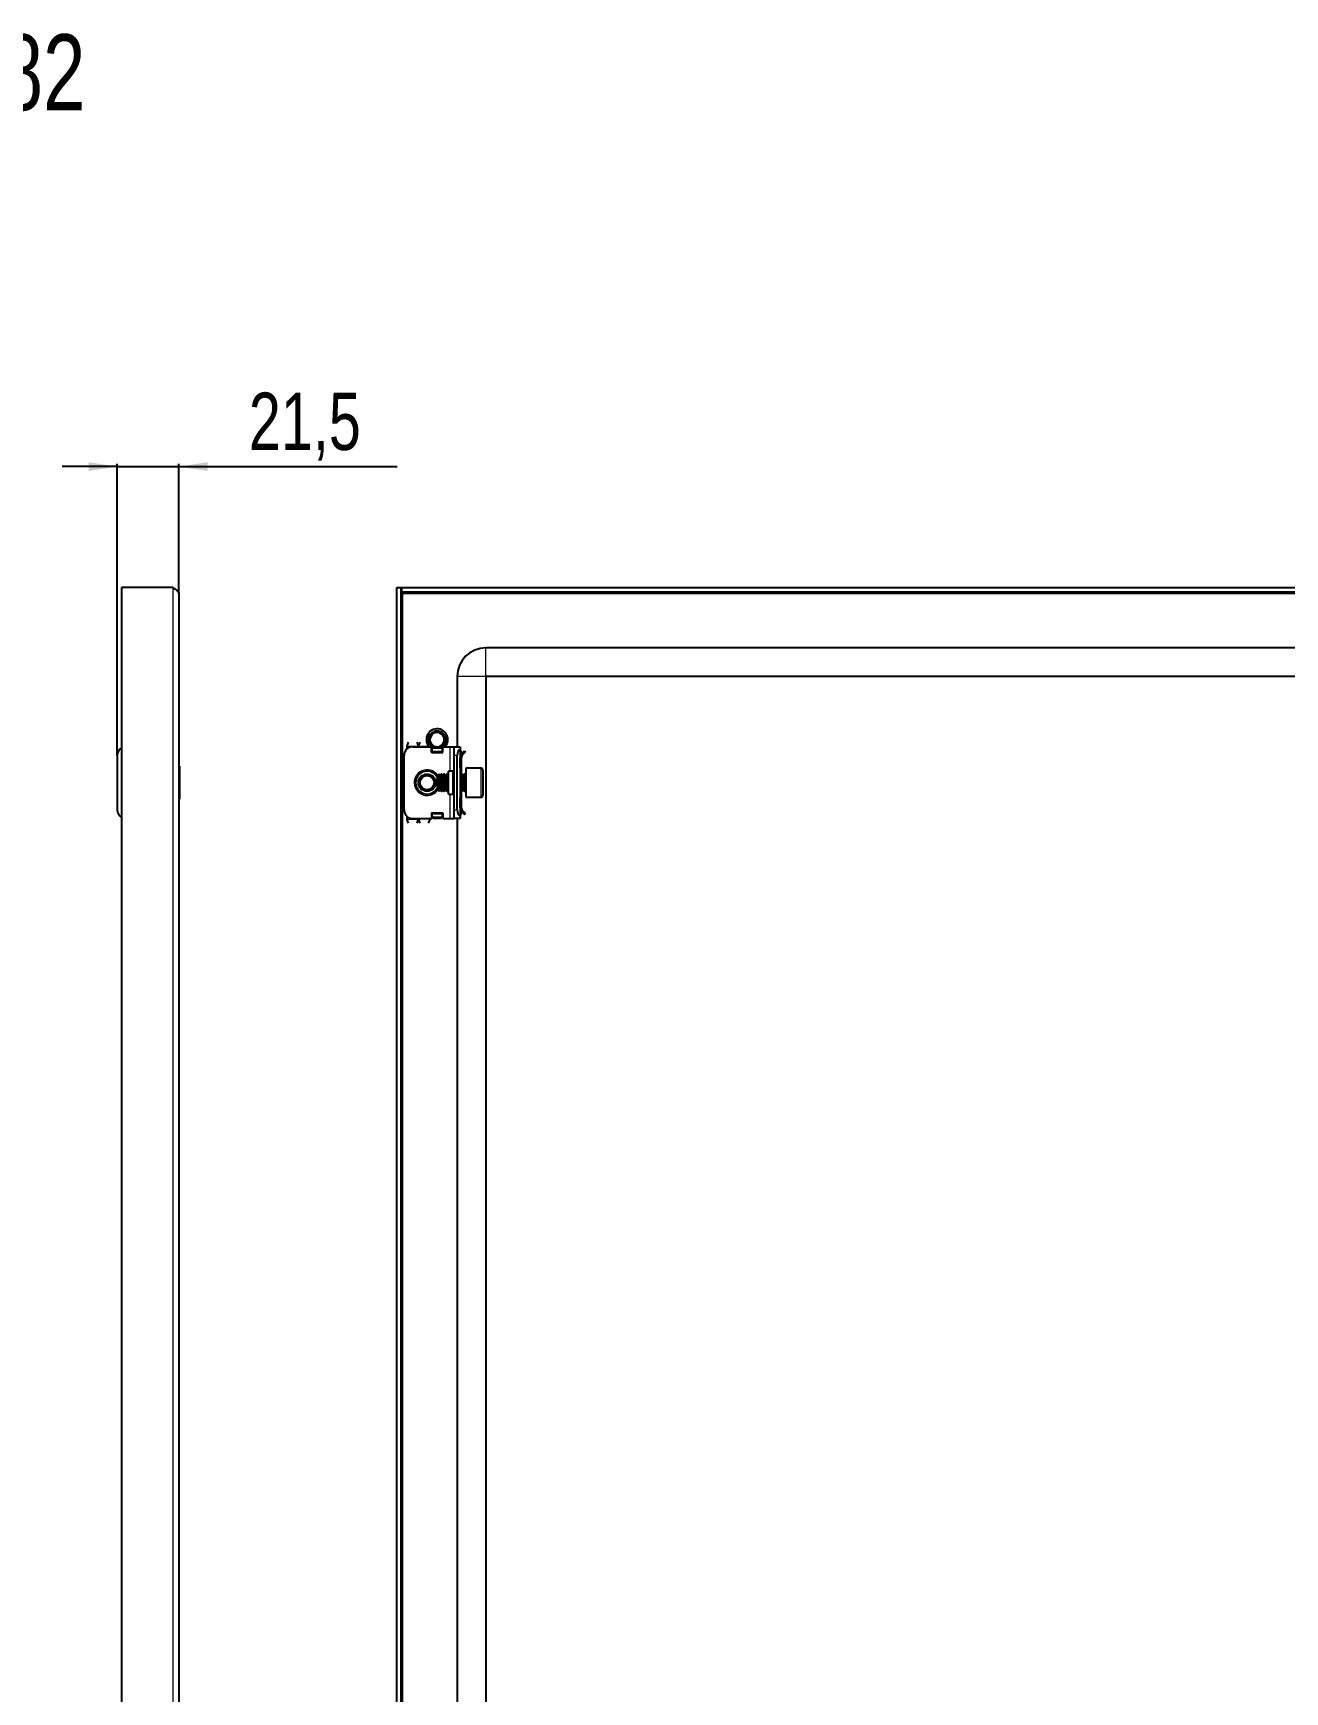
# Model space of a CAD drawing. Header units: millimetres. Extents: x -361 to 1428, y -353 to 966.
# Drawn here: x 555 to 991, y 388 to 966 of the extents above; entities that cross this region are included whole.
import ezdxf

# ---------------------------------------------------------------- set-up
doc = ezdxf.new("R2010")
doc.units = ezdxf.units.MM
doc.layers.add('FORMAT', color=7, linetype='Continuous')
doc.styles.add('SLDTEXTSTYLE0', font='TXT', dxfattribs={"width": 0.75})
doc.dimstyles.new('SLDDIMSTYLE1', dxfattribs={"dimtxt": 20, "dimasz": 10, "dimexe": 0, "dimexo": 0.0625, "dimgap": 5, "dimtad": 2, "dimdec": 1, "dimrnd": 1e-09, "dimzin": 12, "dimdsep": 46, "dimtxsty": 'SLDTEXTSTYLE0', "dimsah": 1, "dimcen": 0.09, "dimadec": 0, "dimazin": 3, "dimtfac": 1, "dimtmove": 0, "dimatfit": 0, "dimfxl": 0, "dimfrac": 2, "dimtolj": 1, "dimtzin": 12, "dimarcsym": 0})

# ---------------------------------------------------------------- blocks, each defined once
blk = doc.blocks.new('_D_4')
at = {"layer": 'FORMAT'}
for p, q in [((584.18, 714.1), (584.18, 815.75)), ((605.68, 770.5), (605.68, 815.75)), ((584.18, 814.75), (564.95, 814.75)), ((584.18, 814.75), (605.68, 814.75)), ((605.68, 814.75), (681.8, 814.75))]:
    blk.add_line(p, q, dxfattribs=at)
for points in [[(584.18, 814.75), (574.18, 816.29), (574.18, 813.21)], [(605.68, 814.75), (615.68, 813.21), (615.68, 816.29)]]:
    blk.add_solid(points, dxfattribs=at)
at = {"layer": 'FORMAT', "insert": (630.08, 840.53), "char_height": 20, "attachment_point": 1, "style": 'SLDTEXTSTYLE0'}
blk.add_mtext('21,5', dxfattribs=at)

msp = doc.modelspace()

# ---------------------------------------------------------------- linework, layer by layer
at = {"color": 7, "linetype": 'Continuous', "lineweight": 25}
for p, q in [((585.68, 772.59), (585.68, -188.41)), ((603.58, 772.59), (585.68, 772.59)), ((605.68, 770.49), (605.68, -186.31)), ((681.72, 772.59), (683.22, 772.59)), ((681.72, -188.41), (681.72, 772.59)), ((683.22, -188.41), (683.22, 772.59)), ((683.42, 771.09), (683.42, 772.59)), ((683.42, 772.59), (1426.02, 772.59)), ((683.42, 771.09), (1426.02, 771.09)), ((1396.72, 751.59), (712.72, 751.59)), ((702.72, 741.59), (702.72, 717.09)), ((712.72, 741.59), (712.72, -157.41)), ((1396.72, 741.59), (712.72, 741.59)), ((685.22, 717.34), (685.22, 716.32)), ((687.22, 717.09), (693.72, 717.09)), ((692.72, 719.68), (692.75, 719.93)), ((692.72, 719.48), (692.74, 719.71)), ((692.72, 719.68), (692.72, 719.63)), ((692.72, 719.48), (692.72, 719.43)), ((692.73, 719.89), (692.73, 719.84)), ((692.73, 719.28), (692.74, 719.23)), ((692.76, 720.09), (692.75, 720.04)), ((692.76, 719.09), (692.77, 719.04)), ((692.8, 720.29), (692.79, 720.24)), ((692.8, 720.29), (692.88, 720.53)), ((692.8, 718.9), (692.81, 718.86)), ((692.85, 720.48), (692.84, 720.43)), ((692.85, 718.72), (692.86, 718.68)), ((692.9, 718.55), (692.91, 718.54)), ((693.51, 721.62), (693.48, 721.59)), ((693.49, 717.57), (693.52, 717.54)), ((693.63, 717.44), (693.66, 717.4)), ((693.72, 715.09), (693.72, 717.09)), ((693.94, 717.17), (693.73, 717.36)), ((693.78, 717.3), (693.81, 717.27)), ((693.94, 717.17), (693.98, 717.14)), ((693.97, 716.71), (694.31, 716.95)), ((694.1, 722.11), (694.06, 722.08)), ((694.1, 722.11), (694.3, 722.22)), ((694.11, 717.05), (694.15, 717.03)), ((694.27, 722.21), (694.23, 722.19)), ((694.27, 722.14), (694.23, 722.19)), ((694.27, 722.21), (694.5, 722.29)), ((694.29, 716.95), (694.33, 716.93)), ((694.45, 722.31), (694.41, 722.29)), ((694.65, 722.39), (694.6, 722.37)), ((694.65, 722.39), (694.87, 722.46)), ((694.84, 722.45), (694.79, 722.44)), ((695.03, 722.51), (694.98, 722.49)), ((695.92, 722.58), (695.17, 722.51)), ((697.26, 717.01), (696.99, 716.89)), ((697.06, 716.99), (697.47, 716.71)), ((697.41, 722.06), (697.37, 722.09)), ((697.58, 721.94), (697.54, 721.97)), ((697.74, 721.81), (697.7, 721.84)), ((697.72, 715.09), (697.72, 717.09)), ((697.72, 717.09), (700.22, 717.09)), ((697.99, 717.62), (697.82, 717.49)), ((697.88, 721.67), (697.85, 721.7)), ((697.88, 721.67), (698, 721.53)), ((697.99, 721.54), (697.98, 721.56)), ((698.01, 720.45), (698.18, 720.04)), ((698.49, 718.47), (698.39, 718.28)), ((698.5, 718.47), (698.4, 718.29)), ((698.55, 718.61), (698.57, 718.65)), ((698.61, 718.79), (698.62, 718.83)), ((698.66, 720.18), (698.65, 720.22)), ((698.71, 719.39), (698.65, 719.08)), ((698.66, 718.98), (698.67, 719.03)), ((698.69, 719.18), (698.7, 719.23)), ((698.71, 719.39), (698.72, 719.44)), ((698.72, 719.59), (698.72, 719.58)), ((700.22, 717.09), (701.72, 717.09)), ((701.72, 717.09), (703.72, 717.09)), ((701.72, 714.09), (701.72, 717.09)), ((703.72, 717.09), (703.72, 716.32)), ((584.18, 714.09), (584.18, 695.09)), ((684.22, 695.09), (684.22, 714.09)), ((693.92, 716.3), (693.72, 716.41)), ((693.72, 715.09), (697.72, 715.09)), ((693.92, 715.09), (693.92, 716.3)), ((694.47, 716.71), (693.97, 716.35)), ((693.97, 716.35), (693.97, 716.71)), ((693.97, 715.44), (693.97, 716.35)), ((693.97, 715.09), (693.97, 715.44)), ((694.47, 716.71), (694.87, 716.71)), ((694.82, 716.72), (694.62, 716.83)), ((694.64, 716.79), (694.69, 716.77)), ((694.82, 716.72), (694.86, 716.71)), ((695, 716.67), (695.04, 716.66)), ((696.17, 716.62), (695.99, 716.6)), ((696.32, 716.65), (696.36, 716.66)), ((696.7, 716.75), (696.51, 716.71)), ((696.56, 716.71), (696.97, 716.71)), ((697.47, 716.35), (696.97, 716.71)), ((697.47, 716.71), (697.47, 716.35)), ((697.72, 716.41), (697.47, 716.27)), ((697.47, 716.35), (697.47, 715.44)), ((697.47, 715.44), (697.47, 715.09)), ((701.72, 695.09), (701.72, 714.09)), ((702.72, 695.09), (702.72, 714.09)), ((703.72, 716.32), (703.72, 692.85)), ((703.72, 716), (703.93, 715.79)), ((704.22, 713.34), (703.72, 713.34)), ((703.72, 709.84), (703.72, 713.34)), ((704.22, 715.09), (704.22, 714.63)), ((704.22, 709.84), (704.22, 713.34)), ((704.3, 714.75), (705.28, 715.73)), ((704.66, 714.4), (704.3, 714.75)), ((704.66, 714.4), (705.63, 715.37)), ((705.28, 715.73), (705.63, 715.37)), ((605.94, 710.37), (605.68, 710.37)), ((605.94, 710.37), (605.94, 709.65)), ((605.94, 709.65), (605.94, 698.8)), ((696.27, 707.59), (695.72, 707.03)), ((695.72, 707.03), (695.72, 703.27)), ((696.33, 707.59), (696.27, 707.59)), ((696.27, 707.59), (696.27, 702.97)), ((696.72, 707.03), (696.33, 707.59)), ((696.33, 707.59), (696.33, 707.11)), ((696.33, 707.11), (696.33, 701.59)), ((697.11, 707.59), (696.72, 707.03)), ((696.72, 707.03), (696.72, 706.65)), ((696.72, 706.65), (696.72, 702.14)), ((697.33, 707.59), (697.11, 707.59)), ((697.11, 707.59), (697.11, 707.11)), ((697.11, 707.11), (697.11, 701.59)), ((697.72, 707.03), (697.33, 707.59)), ((697.33, 707.59), (697.33, 707.11)), ((697.33, 707.11), (697.33, 701.59)), ((698.11, 707.59), (697.72, 707.03)), ((697.72, 707.03), (697.72, 706.65)), ((697.72, 706.65), (697.72, 702.14)), ((698.33, 707.59), (698.11, 707.59)), ((698.11, 707.59), (698.11, 707.11)), ((698.11, 707.11), (698.11, 701.59)), ((698.72, 707.03), (698.33, 707.59)), ((698.33, 707.59), (698.33, 707.11)), ((698.33, 707.11), (698.33, 701.59)), ((699.11, 707.59), (698.72, 707.03)), ((698.72, 707.03), (698.72, 706.65)), ((698.72, 706.65), (698.72, 702.14)), ((699.33, 707.59), (699.11, 707.59)), ((699.11, 707.59), (699.11, 707.11)), ((699.11, 707.11), (699.11, 701.59)), ((699.72, 707.03), (699.33, 707.59)), ((699.33, 707.59), (699.33, 707.11)), ((699.33, 707.11), (699.33, 701.59)), ((701.22, 708.59), (699.72, 708.59)), ((699.72, 700.59), (699.72, 708.59)), ((704.22, 709.84), (703.72, 709.84)), ((704.11, 707.59), (703.72, 707.03)), ((704.33, 707.59), (704.11, 707.59)), ((704.11, 707.59), (704.11, 707.11)), ((704.11, 707.11), (704.11, 701.59)), ((704.22, 707.59), (704.22, 709.84)), ((704.72, 707.03), (704.33, 707.59)), ((704.33, 707.59), (704.33, 707.11)), ((704.33, 707.11), (704.33, 701.59)), ((705.11, 707.59), (704.72, 707.03)), ((704.72, 707.03), (704.72, 706.65)), ((704.72, 706.65), (704.72, 702.14)), ((705.47, 707.59), (705.11, 707.59)), ((705.11, 707.59), (705.11, 707.11)), ((705.11, 707.11), (705.11, 701.59)), ((711.12, 709.59), (705.72, 709.59)), ((705.72, 709.59), (705.72, 701.89)), ((711.72, 708.99), (711.72, 702.22)), ((695.72, 703.27), (695.72, 702.14)), ((695.72, 702.14), (696.27, 701.59)), ((696.27, 702.97), (696.27, 701.59)), ((696.27, 701.59), (696.33, 701.59)), ((696.33, 701.59), (696.72, 702.14)), ((696.72, 702.14), (697.11, 701.59)), ((697.11, 701.59), (697.33, 701.59)), ((697.33, 701.59), (697.72, 702.14)), ((697.72, 702.14), (698.11, 701.59)), ((698.11, 701.59), (698.33, 701.59)), ((698.33, 701.59), (698.72, 702.14)), ((698.72, 702.14), (699.11, 701.59)), ((699.11, 701.59), (699.33, 701.59)), ((699.33, 701.59), (699.72, 702.14)), ((699.72, 700.59), (701.22, 700.59)), ((703.72, 702.14), (704.11, 701.59)), ((704.11, 701.59), (704.33, 701.59)), ((704.22, 699.34), (704.22, 701.59)), ((704.33, 701.59), (704.72, 702.14)), ((704.72, 702.14), (705.11, 701.59)), ((705.11, 701.59), (705.47, 701.59)), ((705.72, 701.89), (705.72, 699.59)), ((705.72, 699.59), (711.12, 699.59)), ((711.72, 702.22), (711.72, 700.19)), ((605.68, 698.8), (605.94, 698.8)), ((693.72, 694.09), (693.72, 692.09)), ((693.72, 694.09), (697.72, 694.09)), ((693.92, 692.2), (693.92, 694.09)), ((693.97, 693.73), (693.97, 694.09)), ((697.47, 694.09), (697.47, 693.73)), ((697.72, 694.09), (697.72, 692.09)), ((701.72, 692.09), (701.72, 695.09)), ((703.72, 695.84), (703.72, 699.34)), ((703.72, 699.34), (704.22, 699.34)), ((704.22, 695.84), (703.72, 695.84)), ((704.22, 695.84), (704.22, 699.34)), ((704.22, 694.09), (704.22, 694.48)), ((704.66, 694.78), (704.3, 694.42)), ((704.3, 694.42), (705.28, 693.45)), ((704.66, 694.78), (705.63, 693.8)), ((705.28, 693.45), (705.63, 693.8)), ((685.22, 692.85), (685.22, 691.84)), ((687.22, 692.09), (693.72, 692.09)), ((693.22, 692.09), (693.22, 691.84)), ((693.72, 692.2), (693.92, 692.2)), ((693.97, 692.82), (693.97, 693.73)), ((693.97, 692.47), (693.97, 692.82)), ((693.97, 692.82), (694.47, 692.47)), ((694.47, 692.11), (693.97, 692.47)), ((694.47, 692.47), (694.47, 692.11)), ((696.97, 692.47), (694.47, 692.47)), ((696.97, 692.11), (694.47, 692.11)), ((696.97, 692.47), (697.47, 692.82)), ((696.97, 692.11), (696.97, 692.47)), ((697.47, 692.47), (696.97, 692.11)), ((697.47, 693.73), (697.47, 692.82)), ((697.47, 692.82), (697.47, 692.47)), ((697.72, 692.09), (700.22, 692.09)), ((700.22, 692.09), (701.72, 692.09)), ((703.72, 692.09), (701.72, 692.09)), ((702.72, 692.09), (702.72, -107.91)), ((703.93, 693.38), (703.72, 693.17)), ((703.72, 692.85), (703.72, 692.09))]:
    msp.add_line(p, q, dxfattribs=at)
at = {"color": 8, "linetype": 'Continuous', "lineweight": 18}
for p, q in [((603.58, 772.59), (603.58, -188.41)), ((683.82, -186.31), (683.82, 770.49)), ((683.82, 770.49), (1425.62, 770.49)), ((712.72, 741.59), (712.72, 751.59)), ((712.72, 741.59), (702.72, 741.59)), ((685.22, 717.34), (689.22, 717.34)), ((689.22, 717.34), (692.72, 717.34)), ((700.22, 708.59), (700.22, 717.09)), ((697.47, 715.44), (693.97, 715.44)), ((702.72, 714.09), (701.72, 714.09)), ((703.72, 715.59), (703.93, 715.79)), ((703.72, 715.09), (704.22, 715.09)), ((701.22, 700.59), (701.22, 708.59)), ((705.47, 701.59), (705.47, 707.59)), ((711.12, 701.89), (711.12, 709.59)), ((700.22, 692.09), (700.22, 700.59)), ((711.12, 699.59), (711.12, 701.89)), ((701.72, 695.09), (702.72, 695.09)), ((703.72, 694.09), (704.22, 694.09)), ((685.22, 691.84), (689.22, 691.84)), ((693.22, 691.84), (689.22, 691.84)), ((693.97, 693.73), (697.47, 693.73)), ((703.72, 693.59), (703.93, 693.38))]:
    msp.add_line(p, q, dxfattribs=at)
at = {"color": 7, "linetype": 'Continuous', "lineweight": 25}
for radius in [3, 2.76, 2.45]:
    msp.add_circle((692.22, 704.59), radius, dxfattribs=at)
for centre, radius, start, end in [((712.72, 741.59), 10, 90, 180), ((695.72, 719.59), 3.75, 0, 221.81031), ((687.22, 714.09), 3, 90, 180), ((695.72, 719.59), 2.5, 168.59442, 228.59442), ((695.72, 719.59), 2.5, 108.59442, 168.59442), ((695.72, 719.59), 2.5, 228.59442, 288.59442), ((695.72, 719.59), 2.5, 75.88813, 108.59442), ((695.72, 719.59), 3, 59.92857, 86.21929), ((695.72, 719.59), 2.5, 288.59442, 348.59442), ((695.72, 719.59), 3, 360, 40.74374), ((695.72, 719.59), 2.5, 348.59442, 10.51652), ((695.72, 719.59), 3.75, 318.18969, 0), ((587.18, 714.09), 3, 120, 180), ((705.72, 714.09), 3, 131.81031, 180), ((703.22, 715.09), 1, 0, 45), ((692.22, 704.59), 4, 90, 331.04498), ((692.22, 704.59), 4, 28.95502, 90), ((701.22, 709.09), 0.5, 270, 0), ((705.47, 707.84), 0.25, 270, 0), ((711.12, 708.99), 0.6, 0, 90), ((701.22, 700.09), 0.5, 0, 90), ((705.47, 701.34), 0.25, 0, 90), ((711.12, 700.19), 0.6, 270, 0), ((587.18, 695.09), 3, 180, 240), ((687.22, 695.09), 3, 180, 270), ((705.72, 695.09), 3, 180, 228.18969), ((703.22, 694.09), 1, 315, 0)]:
    msp.add_arc(centre, radius, start, end, dxfattribs=at)
at = {"color": 8, "linetype": 'Continuous', "lineweight": 18}
for start, end in [(35.46217, 270), (270, 324.53783)]:
    msp.add_arc((692.22, 704.59), 4.5, start, end, dxfattribs=at)
at = {"color": 7, "linetype": 'Continuous', "lineweight": 25}
for points, knots in [([(603.58, 772.59), (603.86, 772.41), (604.42, 772.05), (605.12, 771.52), (605.59, 770.99), (605.65, 770.65), (605.68, 770.49)], [0, 0, 0, 0, 0.254757, 0.509649, 0.764542, 1, 1, 1, 1]), ([(683.42, 771.48), (683.41, 771.51), (683.27, 771.88), (683.24, 772.25), (683.22, 772.59)], [0, 0, 0, 0, 0.09093, 1, 1, 1, 1]), ([(683.82, 770.49), (683.73, 770.67), (683.64, 770.87), (683.57, 771.07), (683.56, 771.09)], [0, 0, 0, 0, 0.908361, 1, 1, 1, 1]), ([(685.22, 717.34), (685.31, 717.58), (685.51, 718.07), (685.7, 718.46), (685.79, 718.66)], [0, 0, 0, 0, 0.502065, 1, 1, 1, 1]), ([(688.65, 718.65), (688.73, 718.49), (688.9, 718.14), (689.09, 717.66), (689.2, 717.38), (689.22, 717.34)], [0, 0, 0, 0, 0.4154826, 0.9171518, 1, 1, 1, 1]), ([(689.22, 717.34), (689.31, 717.58), (689.51, 718.07), (689.7, 718.46), (689.79, 718.66)], [0, 0, 0, 0, 0.502065, 1, 1, 1, 1]), ([(692.72, 719.68), (692.75, 719.7), (692.81, 719.73), (692.91, 719.75), (693, 719.76), (693.05, 719.75), (693.07, 719.74)], [0, 0, 0, 0, 0.293779, 0.558982, 0.818494, 1, 1, 1, 1]), ([(692.94, 719.65), (692.93, 719.66), (692.88, 719.66), (692.8, 719.66), (692.75, 719.64), (692.72, 719.63)], [0, 0, 0, 0, 0.236131, 0.613435, 1, 1, 1, 1]), ([(693.49, 717.57), (693.37, 717.73), (693.09, 718.08), (692.8, 718.74), (692.75, 719.24), (692.72, 719.5)], [0, 0, 0, 0, 0.274163, 0.639603, 1, 1, 1, 1]), ([(692.73, 719.89), (692.77, 719.9), (692.83, 719.92), (692.93, 719.94), (693.02, 719.93), (693.1, 719.91), (693.16, 719.89), (693.18, 719.87), (693.18, 719.87)], [0, 0, 0, 0, 0.227908, 0.430276, 0.627707, 0.816134, 0.99284, 1, 1, 1, 1]), ([(693.11, 719.79), (693.11, 719.79), (693.07, 719.81), (693, 719.84), (692.91, 719.85), (692.82, 719.85), (692.76, 719.84), (692.73, 719.84)], [0, 0, 0, 0, 0.050156, 0.304513, 0.55888, 0.776903, 1, 1, 1, 1]), ([(692.83, 718.84), (692.81, 718.88), (692.75, 719.03), (692.74, 719.2), (692.73, 719.31)], [0, 0, 0, 0, 0.28291, 1, 1, 1, 1]), ([(693.2, 719.9), (693.17, 719.92), (693.12, 719.96), (693.03, 720.01), (692.94, 720.04), (692.84, 720.05), (692.78, 720.05), (692.75, 720.04)], [0, 0, 0, 0, 0.19243, 0.403622, 0.614801, 0.805152, 1, 1, 1, 1]), ([(692.76, 720.09), (692.8, 720.1), (692.86, 720.12), (692.96, 720.12), (693.05, 720.1), (693.12, 720.07), (693.19, 720.03), (693.22, 720), (693.24, 719.99)], [0, 0, 0, 0, 0.205811, 0.38496, 0.558827, 0.724121, 0.878934, 1, 1, 1, 1]), ([(693.22, 720.04), (693.2, 720.06), (693.16, 720.11), (693.08, 720.16), (692.99, 720.21), (692.89, 720.24), (692.83, 720.24), (692.79, 720.24)], [0, 0, 0, 0, 0.183111, 0.381533, 0.579913, 0.787111, 1, 1, 1, 1]), ([(692.8, 720.29), (692.84, 720.29), (692.9, 720.3), (693, 720.29), (693.08, 720.26), (693.15, 720.22), (693.21, 720.17), (693.24, 720.13), (693.25, 720.11)], [0, 0, 0, 0, 0.207037, 0.38272, 0.55212, 0.712365, 0.86221, 1, 1, 1, 1]), ([(693.26, 720.12), (693.25, 720.14), (693.23, 720.19), (693.17, 720.26), (693.1, 720.32), (693.02, 720.38), (692.93, 720.42), (692.87, 720.43), (692.84, 720.43)], [0, 0, 0, 0, 0.112687, 0.266978, 0.464332, 0.661607, 0.829157, 1, 1, 1, 1]), ([(693.03, 718.29), (693.01, 718.32), (692.92, 718.45), (692.87, 718.62), (692.84, 718.75)], [0, 0, 0, 0, 0.192577, 1, 1, 1, 1]), ([(692.85, 720.48), (693, 720.82), (693.27, 721.48), (693.84, 721.91), (694.12, 722.12)], [0, 0, 0, 0, 0.513722, 1, 1, 1, 1]), ([(692.85, 720.48), (692.88, 720.48), (692.94, 720.47), (693.03, 720.45), (693.1, 720.41), (693.16, 720.37), (693.22, 720.31), (693.25, 720.25), (693.27, 720.21), (693.27, 720.19)], [0, 0, 0, 0, 0.164802, 0.328662, 0.485343, 0.633184, 0.771489, 0.900657, 1, 1, 1, 1]), ([(693.27, 720.08), (693.26, 720.05), (693.24, 719.97), (693.19, 719.87), (693.12, 719.79), (693.05, 719.72), (692.98, 719.67), (692.93, 719.64), (692.89, 719.63), (692.88, 719.62)], [0, 0, 0, 0, 0.125166, 0.336769, 0.488675, 0.640371, 0.791962, 0.943503, 1, 1, 1, 1]), ([(692.88, 719.62), (692.89, 719.55), (692.9, 719.16), (693.08, 718.49), (693.45, 718.01), (693.62, 717.79)], [0, 0, 0, 0, 0.108003, 0.585763, 1, 1, 1, 1]), ([(694.26, 722.14), (694.18, 722.09), (693.83, 721.86), (693.34, 721.35), (693.12, 720.8), (693.02, 720.55)], [0, 0, 0, 0, 0.128781, 0.613629, 1, 1, 1, 1]), ([(693.02, 720.55), (693.02, 720.55), (693.05, 720.54), (693.1, 720.52), (693.17, 720.47), (693.21, 720.41), (693.25, 720.34), (693.28, 720.24), (693.28, 720.14), (693.27, 720.09), (693.27, 720.08)], [0, 0, 0, 0, 0.022761, 0.192243, 0.346896, 0.477535, 0.588677, 0.783334, 0.968624, 1, 1, 1, 1]), ([(693.29, 720.15), (693.28, 720.18), (693.27, 720.25), (693.23, 720.33), (693.18, 720.41), (693.12, 720.47), (693.07, 720.52), (693.03, 720.55), (693.02, 720.55)], [0, 0, 0, 0, 0.182737, 0.363423, 0.543947, 0.724373, 0.904747, 1, 1, 1, 1]), ([(693.41, 717.7), (693.37, 717.74), (693.23, 717.88), (693.14, 718.05), (693.07, 718.17)], [0, 0, 0, 0, 0.288707, 1, 1, 1, 1]), ([(693.49, 717.57), (693.51, 717.6), (693.54, 717.65), (693.61, 717.71), (693.68, 717.75), (693.75, 717.78), (693.82, 717.79), (693.89, 717.8), (693.92, 717.79), (693.94, 717.78)], [0, 0, 0, 0, 0.169226, 0.337427, 0.497935, 0.649179, 0.790582, 0.922688, 1, 1, 1, 1]), ([(693.98, 717.74), (693.98, 717.74), (693.91, 717.75), (693.81, 717.73), (693.7, 717.68), (693.61, 717.63), (693.55, 717.57), (693.52, 717.54)], [0, 0, 0, 0, 0.046579, 0.362688, 0.551736, 0.740753, 1, 1, 1, 1]), ([(693.62, 717.79), (693.62, 717.79), (693.65, 717.81), (693.7, 717.82), (693.79, 717.83), (693.89, 717.82), (694, 717.77), (694.05, 717.73), (694.07, 717.71)], [0, 0, 0, 0, 0.0458661, 0.2307436, 0.3874614, 0.6582461, 0.861978, 1, 1, 1, 1]), ([(693.98, 717.77), (693.95, 717.79), (693.89, 717.81), (693.8, 717.81), (693.7, 717.81), (693.65, 717.8), (693.62, 717.79)], [0, 0, 0, 0, 0.251795, 0.502165, 0.752314, 1, 1, 1, 1]), ([(693.63, 717.44), (693.64, 717.47), (693.67, 717.53), (693.73, 717.6), (693.79, 717.66), (693.87, 717.69), (693.93, 717.72), (693.98, 717.72), (694, 717.72)], [0, 0, 0, 0, 0.211659, 0.390361, 0.562352, 0.724819, 0.876696, 1, 1, 1, 1]), ([(694.08, 717.67), (694.04, 717.66), (693.98, 717.65), (693.88, 717.61), (693.8, 717.56), (693.72, 717.49), (693.68, 717.43), (693.66, 717.4)], [0, 0, 0, 0, 0.190996, 0.383798, 0.576553, 0.78528, 1, 1, 1, 1]), ([(693.78, 717.3), (693.79, 717.33), (693.81, 717.4), (693.86, 717.48), (693.91, 717.55), (693.98, 717.6), (694.04, 717.63), (694.07, 717.64), (694.09, 717.64)], [0, 0, 0, 0, 0.219212, 0.409339, 0.593597, 0.768568, 0.932394, 1, 1, 1, 1]), ([(694.18, 717.58), (694.17, 717.58), (694.14, 717.57), (694.08, 717.54), (693.99, 717.49), (693.92, 717.42), (693.86, 717.35), (693.83, 717.3), (693.81, 717.27)], [0, 0, 0, 0, 0.002693, 0.20821, 0.413641, 0.619057, 0.807274, 1, 1, 1, 1]), ([(693.94, 717.17), (693.94, 717.21), (693.96, 717.27), (694, 717.36), (694.05, 717.44), (694.11, 717.5), (694.16, 717.54), (694.19, 717.55), (694.19, 717.55)], [0, 0, 0, 0, 0.222831, 0.420099, 0.612409, 0.79585, 0.967895, 1, 1, 1, 1]), ([(694.24, 717.45), (694.22, 717.45), (694.18, 717.43), (694.12, 717.38), (694.06, 717.3), (694.01, 717.23), (693.99, 717.17), (693.98, 717.14)], [0, 0, 0, 0, 0.0849649, 0.3293377, 0.5737157, 0.7844106, 1, 1, 1, 1]), ([(694.07, 717.71), (694.07, 717.7), (694.11, 717.67), (694.16, 717.61), (694.21, 717.52), (694.24, 717.44), (694.27, 717.35), (694.27, 717.29), (694.27, 717.27)], [0, 0, 0, 0, 0.066273, 0.267344, 0.423096, 0.618734, 0.814089, 1, 1, 1, 1]), ([(694.11, 717.05), (694.11, 717.09), (694.12, 717.16), (694.15, 717.25), (694.19, 717.34), (694.23, 717.39), (694.25, 717.4), (694.25, 717.4)], [0, 0, 0, 0, 0.275174, 0.522846, 0.765225, 0.99702, 1, 1, 1, 1]), ([(694.27, 717.27), (694.25, 717.24), (694.21, 717.2), (694.17, 717.11), (694.16, 717.06), (694.15, 717.03)], [0, 0, 0, 0, 0.351509, 0.671861, 1, 1, 1, 1]), ([(694.92, 721.96), (694.91, 721.95), (694.86, 721.94), (694.78, 721.93), (694.69, 721.93), (694.6, 721.94), (694.51, 721.96), (694.43, 722), (694.35, 722.05), (694.29, 722.09), (694.27, 722.13), (694.26, 722.14)], [0, 0, 0, 0, 0.04296, 0.1733, 0.274263, 0.401081, 0.527716, 0.654259, 0.780759, 0.936852, 1, 1, 1, 1]), ([(694.27, 722.21), (694.3, 722.19), (694.36, 722.16), (694.43, 722.08), (694.47, 722.02), (694.49, 721.98), (694.49, 721.97)], [0, 0, 0, 0, 0.319514, 0.608493, 0.891527, 1, 1, 1, 1]), ([(694.27, 717.27), (694.33, 717.23), (694.66, 717.06), (695.33, 716.87), (695.95, 716.91), (696.25, 716.98), (696.25, 716.98)], [0, 0, 0, 0, 0.102158, 0.551599, 0.99962, 1, 1, 1, 1]), ([(694.35, 717.24), (694.35, 717.24), (694.35, 717.2), (694.34, 717.14), (694.32, 717.05), (694.29, 716.99), (694.27, 716.96)], [0, 0, 0, 0, 0.0582551, 0.3055086, 0.6471604, 1, 1, 1, 1]), ([(696.32, 716.65), (696.29, 716.64), (695.97, 716.58), (695.33, 716.57), (694.67, 716.75), (694.33, 716.93), (694.27, 716.96)], [0, 0, 0, 0, 0.044285, 0.46488, 0.894202, 1, 1, 1, 1]), ([(694.29, 716.95), (694.29, 716.99), (694.29, 717.06), (694.31, 717.15), (694.33, 717.2), (694.35, 717.23)], [0, 0, 0, 0, 0.371432, 0.710618, 1, 1, 1, 1]), ([(694.56, 721.95), (694.56, 721.95), (694.56, 721.98), (694.55, 722.05), (694.52, 722.14), (694.47, 722.22), (694.43, 722.26), (694.41, 722.29)], [0, 0, 0, 0, 0.00279, 0.269575, 0.536371, 0.765499, 1, 1, 1, 1]), ([(694.45, 722.31), (694.48, 722.28), (694.54, 722.24), (694.6, 722.17), (694.64, 722.09), (694.67, 722.01), (694.67, 721.95), (694.67, 721.93)], [0, 0, 0, 0, 0.234253, 0.442787, 0.646465, 0.841043, 1, 1, 1, 1]), ([(694.71, 721.93), (694.71, 721.96), (694.72, 722.02), (694.71, 722.12), (694.69, 722.21), (694.65, 722.3), (694.62, 722.35), (694.6, 722.37)], [0, 0, 0, 0, 0.181695, 0.396783, 0.61186, 0.803681, 1, 1, 1, 1]), ([(694.65, 722.39), (694.67, 722.36), (694.72, 722.32), (694.77, 722.23), (694.8, 722.15), (694.82, 722.07), (694.82, 721.99), (694.81, 721.95), (694.81, 721.93)], [0, 0, 0, 0, 0.208724, 0.39105, 0.568219, 0.73683, 0.894853, 1, 1, 1, 1]), ([(694.83, 721.94), (694.83, 721.94), (694.85, 721.98), (694.86, 722.06), (694.87, 722.16), (694.86, 722.26), (694.84, 722.35), (694.81, 722.41), (694.79, 722.44)], [0, 0, 0, 0, 0.043388, 0.23288, 0.422274, 0.611632, 0.803279, 1, 1, 1, 1]), ([(694.84, 722.45), (694.86, 722.43), (694.9, 722.37), (694.94, 722.29), (694.96, 722.2), (694.96, 722.12), (694.95, 722.04), (694.93, 721.99), (694.92, 721.96), (694.91, 721.96)], [0, 0, 0, 0, 0.1984834, 0.3677124, 0.531083, 0.6857782, 0.8305034, 0.9651518, 1, 1, 1, 1]), ([(695.17, 722.51), (695.18, 722.49), (695.2, 722.45), (695.22, 722.37), (695.22, 722.29), (695.2, 722.21), (695.16, 722.13), (695.1, 722.05), (695.01, 721.99), (694.95, 721.97), (694.92, 721.96)], [0, 0, 0, 0, 0.098631, 0.238541, 0.378532, 0.49895, 0.601027, 0.777401, 0.9101, 1, 1, 1, 1]), ([(694.94, 721.97), (694.95, 722), (694.98, 722.05), (695.01, 722.13), (695.03, 722.23), (695.03, 722.36), (695, 722.44), (694.98, 722.49)], [0, 0, 0, 0, 0.13286, 0.29106, 0.491007, 0.69089, 1, 1, 1, 1]), ([(695.03, 722.51), (695.04, 722.48), (695.07, 722.43), (695.1, 722.34), (695.1, 722.26), (695.1, 722.18), (695.07, 722.09), (695.03, 722.03), (695, 721.99)], [0, 0, 0, 0, 0.16279, 0.324686, 0.479688, 0.626058, 0.76302, 1, 1, 1, 1]), ([(695.02, 722), (695.03, 722.01), (695.06, 722.04), (695.09, 722.09), (695.13, 722.17), (695.17, 722.26), (695.18, 722.36), (695.18, 722.44), (695.17, 722.49), (695.17, 722.51)], [0, 0, 0, 0, 0.036757, 0.196192, 0.355485, 0.51469, 0.719746, 0.882005, 1, 1, 1, 1]), ([(696.25, 716.98), (696.26, 717), (696.28, 717.05), (696.34, 717.12), (696.43, 717.18), (696.49, 717.21), (696.52, 717.22)], [0, 0, 0, 0, 0.153621, 0.528305, 0.811762, 1, 1, 1, 1]), ([(696.39, 717.15), (696.37, 717.13), (696.32, 717.09), (696.28, 717.03), (696.26, 716.99), (696.25, 716.98)], [0, 0, 0, 0, 0.41332, 0.833507, 1, 1, 1, 1]), ([(696.32, 716.65), (696.31, 716.67), (696.28, 716.73), (696.27, 716.81), (696.26, 716.89), (696.28, 716.97), (696.31, 717.06), (696.36, 717.12), (696.39, 717.15)], [0, 0, 0, 0, 0.1625787, 0.3241601, 0.4782157, 0.6233718, 0.7592045, 1, 1, 1, 1]), ([(696.33, 722.01), (696.61, 721.96), (696.91, 721.9), (697.18, 721.78), (697.18, 721.77)], [0, 0, 0, 0, 0.965671, 1, 1, 1, 1]), ([(696.33, 722.01), (696.42, 721.97), (696.56, 721.92), (696.69, 721.84), (696.73, 721.82)], [0, 0, 0, 0, 0.681733, 1, 1, 1, 1]), ([(696.43, 717.15), (696.43, 717.15), (696.39, 717.1), (696.36, 717.02), (696.34, 716.91), (696.33, 716.82), (696.34, 716.73), (696.35, 716.68), (696.36, 716.66)], [0, 0, 0, 0, 0.001313, 0.309582, 0.493731, 0.677835, 0.837663, 1, 1, 1, 1]), ([(696.5, 716.69), (696.48, 716.72), (696.45, 716.78), (696.42, 716.86), (696.4, 716.95), (696.41, 717.03), (696.43, 717.1), (696.45, 717.16), (696.47, 717.19), (696.48, 717.2)], [0, 0, 0, 0, 0.195461, 0.359649, 0.517607, 0.666788, 0.806268, 0.936243, 1, 1, 1, 1]), ([(696.54, 717.2), (696.53, 717.18), (696.51, 717.12), (696.49, 717.04), (696.49, 716.95), (696.5, 716.83), (696.53, 716.76), (696.55, 716.7)], [0, 0, 0, 0, 0.1470651, 0.3212312, 0.4953456, 0.6694433, 1, 1, 1, 1]), ([(696.52, 717.22), (696.53, 717.22), (696.58, 717.24), (696.66, 717.25), (696.75, 717.25), (696.82, 717.24), (696.87, 717.23), (696.88, 717.22)], [0, 0, 0, 0, 0.0990109, 0.3882762, 0.6130099, 0.8953836, 1, 1, 1, 1]), ([(696.7, 716.75), (696.67, 716.78), (696.63, 716.83), (696.58, 716.91), (696.56, 716.99), (696.55, 717.08), (696.55, 717.15), (696.56, 717.19), (696.57, 717.21)], [0, 0, 0, 0, 0.213002, 0.396975, 0.575181, 0.744364, 0.902779, 1, 1, 1, 1]), ([(696.67, 717.25), (696.67, 717.24), (696.65, 717.21), (696.64, 717.13), (696.64, 717.03), (696.66, 716.94), (696.69, 716.85), (696.73, 716.79), (696.74, 716.77)], [0, 0, 0, 0, 0.019058, 0.219488, 0.419831, 0.620151, 0.807785, 1, 1, 1, 1]), ([(696.89, 716.82), (696.86, 716.85), (696.81, 716.89), (696.75, 716.97), (696.71, 717.05), (696.69, 717.14), (696.69, 717.2), (696.69, 717.24), (696.7, 717.25)], [0, 0, 0, 0, 0.218347, 0.41099, 0.598711, 0.777744, 0.945667, 1, 1, 1, 1]), ([(696.73, 721.82), (696.8, 721.78), (697.12, 721.63), (697.63, 721.21), (697.88, 720.71), (698.01, 720.45)], [0, 0, 0, 0, 0.130652, 0.560007, 1, 1, 1, 1]), ([(696.8, 717.24), (696.8, 717.22), (696.79, 717.17), (696.81, 717.09), (696.84, 716.99), (696.88, 716.91), (696.92, 716.87), (696.93, 716.84)], [0, 0, 0, 0, 0.114393, 0.350182, 0.585971, 0.790611, 1, 1, 1, 1]), ([(697.08, 716.91), (697.05, 716.93), (696.99, 716.97), (696.92, 717.05), (696.88, 717.12), (696.85, 717.19), (696.85, 717.22), (696.84, 717.23)], [0, 0, 0, 0, 0.2607623, 0.4948046, 0.7237939, 0.9427899, 1, 1, 1, 1]), ([(696.88, 717.22), (696.94, 717.26), (697.26, 717.45), (697.76, 717.91), (698.07, 718.5), (698.15, 718.84), (698.17, 718.9)], [0, 0, 0, 0, 0.104785, 0.513079, 0.918136, 1, 1, 1, 1]), ([(696.9, 717.27), (696.91, 717.27), (696.95, 717.26), (697.02, 717.23), (697.09, 717.18), (697.18, 717.11), (697.22, 717.04), (697.24, 717)], [0, 0, 0, 0, 0.084477, 0.253367, 0.470159, 0.686909, 1, 1, 1, 1]), ([(696.96, 717.21), (696.97, 717.2), (696.98, 717.15), (697.01, 717.07), (697.06, 717), (697.1, 716.95), (697.12, 716.93)], [0, 0, 0, 0, 0.154183, 0.462567, 0.728091, 1, 1, 1, 1]), ([(697.26, 717.01), (697.22, 717.03), (697.16, 717.06), (697.09, 717.13), (697.06, 717.18), (697.04, 717.21)], [0, 0, 0, 0, 0.362858, 0.693435, 1, 1, 1, 1]), ([(697.08, 716.91), (697.08, 716.91), (697.1, 716.92), (697.11, 716.93), (697.12, 716.93)], [0, 0, 0, 0, 0.477867, 1, 1, 1, 1]), ([(697.18, 721.77), (697.18, 721.79), (697.17, 721.84), (697.16, 721.91), (697.16, 722), (697.18, 722.09), (697.21, 722.15), (697.22, 722.18)], [0, 0, 0, 0, 0.113604, 0.31095, 0.508229, 0.75166, 1, 1, 1, 1]), ([(697.24, 722.17), (697.24, 722.14), (697.24, 722.07), (697.21, 721.97), (697.19, 721.91), (697.17, 721.89), (697.17, 721.89)], [0, 0, 0, 0, 0.357139, 0.680979, 0.998183, 1, 1, 1, 1]), ([(697.18, 721.8), (697.2, 721.81), (697.25, 721.85), (697.3, 721.92), (697.35, 722), (697.36, 722.06), (697.37, 722.09)], [0, 0, 0, 0, 0.228254, 0.510351, 0.752319, 1, 1, 1, 1]), ([(697.79, 721.37), (697.77, 721.36), (697.73, 721.35), (697.64, 721.34), (697.54, 721.36), (697.45, 721.4), (697.37, 721.45), (697.29, 721.53), (697.22, 721.65), (697.19, 721.73), (697.18, 721.77)], [0, 0, 0, 0, 0.0736464, 0.1695635, 0.351373, 0.4388934, 0.519676, 0.6829056, 0.8511995, 1, 1, 1, 1]), ([(697.41, 722.06), (697.41, 722.03), (697.4, 721.96), (697.37, 721.86), (697.32, 721.79), (697.27, 721.73), (697.23, 721.7), (697.21, 721.69)], [0, 0, 0, 0, 0.240212, 0.454711, 0.664287, 0.864517, 1, 1, 1, 1]), ([(697.23, 721.65), (697.25, 721.66), (697.31, 721.69), (697.39, 721.74), (697.45, 721.81), (697.51, 721.89), (697.53, 721.94), (697.54, 721.97)], [0, 0, 0, 0, 0.172104, 0.391099, 0.610089, 0.802801, 1, 1, 1, 1]), ([(698.55, 718.61), (698.35, 718.18), (698.03, 717.54), (697.44, 717.14), (697.24, 717)], [0, 0, 0, 0, 0.657042, 1, 1, 1, 1]), ([(697.42, 717.12), (697.41, 717.11), (697.36, 717.08), (697.31, 717.05), (697.26, 717.04)], [0, 0, 0, 0, 0.230751, 1, 1, 1, 1]), ([(697.26, 717.01), (697.26, 717.01), (697.28, 717.02), (697.29, 717.03), (697.3, 717.04)], [0, 0, 0, 0, 0.480194, 1, 1, 1, 1]), ([(697.58, 721.94), (697.57, 721.9), (697.56, 721.84), (697.51, 721.75), (697.46, 721.68), (697.4, 721.62), (697.34, 721.58), (697.29, 721.57), (697.27, 721.57)], [0, 0, 0, 0, 0.209239, 0.392702, 0.571062, 0.740844, 0.899958, 1, 1, 1, 1]), ([(697.29, 721.55), (697.3, 721.55), (697.34, 721.55), (697.42, 721.58), (697.51, 721.62), (697.58, 721.68), (697.65, 721.75), (697.68, 721.81), (697.7, 721.84)], [0, 0, 0, 0, 0.0505, 0.241124, 0.431653, 0.622154, 0.808692, 1, 1, 1, 1]), ([(697.74, 721.81), (697.72, 721.77), (697.7, 721.71), (697.65, 721.63), (697.59, 721.57), (697.52, 721.52), (697.44, 721.49), (697.39, 721.48), (697.36, 721.48), (697.35, 721.48)], [0, 0, 0, 0, 0.198035, 0.367663, 0.531495, 0.686664, 0.831818, 0.981917, 1, 1, 1, 1]), ([(697.37, 721.47), (697.37, 721.47), (697.4, 721.46), (697.47, 721.47), (697.56, 721.49), (697.64, 721.52), (697.71, 721.57), (697.79, 721.63), (697.83, 721.68), (697.85, 721.7)], [0, 0, 0, 0, 0.018281, 0.175639, 0.332896, 0.490097, 0.647274, 0.821632, 1, 1, 1, 1]), ([(697.88, 721.67), (697.87, 721.64), (697.84, 721.59), (697.78, 721.52), (697.71, 721.47), (697.64, 721.44), (697.56, 721.42), (697.49, 721.41), (697.44, 721.42), (697.41, 721.42)], [0, 0, 0, 0, 0.159446, 0.318034, 0.469983, 0.61348, 0.747649, 0.872856, 1, 1, 1, 1]), ([(697.42, 717.12), (697.43, 717.12), (697.44, 717.13), (697.46, 717.14), (697.46, 717.15)], [0, 0, 0, 0, 0.4826873, 1, 1, 1, 1]), ([(697.43, 721.42), (697.46, 721.41), (697.52, 721.39), (697.6, 721.4), (697.68, 721.4), (697.76, 721.43), (697.87, 721.47), (697.94, 721.53), (697.98, 721.56)], [0, 0, 0, 0, 0.149407, 0.278563, 0.407661, 0.536722, 0.727045, 1, 1, 1, 1]), ([(698.35, 718.2), (698.32, 718.13), (698.18, 717.78), (697.87, 717.47), (697.59, 717.25), (697.55, 717.21)], [0, 0, 0, 0, 0.17549, 0.867074, 1, 1, 1, 1]), ([(697.58, 717.23), (697.59, 717.24), (697.6, 717.25), (697.61, 717.26), (697.62, 717.26)], [0, 0, 0, 0, 0.4845464, 1, 1, 1, 1]), ([(698.27, 718.07), (698.25, 718.01), (698.15, 717.72), (697.9, 717.51), (697.7, 717.33)], [0, 0, 0, 0, 0.1718651, 1, 1, 1, 1]), ([(697.73, 717.36), (697.73, 717.36), (697.74, 717.37), (697.75, 717.38), (697.76, 717.39)], [0, 0, 0, 0, 0.485158, 1, 1, 1, 1]), ([(697.99, 721.54), (697.98, 721.52), (697.94, 721.47), (697.88, 721.41), (697.82, 721.38), (697.79, 721.37), (697.79, 721.37)], [0, 0, 0, 0, 0.315056, 0.630194, 0.945514, 1, 1, 1, 1]), ([(697.79, 721.37), (697.81, 721.35), (698.06, 721.12), (698.4, 720.66), (698.65, 720.05), (698.7, 719.7), (698.72, 719.59)], [0, 0, 0, 0, 0.050685, 0.485619, 0.826643, 1, 1, 1, 1]), ([(697.86, 717.49), (697.87, 717.49), (697.88, 717.5), (697.89, 717.51), (697.89, 717.52)], [0, 0, 0, 0, 0.484232, 1, 1, 1, 1]), ([(697.99, 717.62), (697.99, 717.63), (698.01, 717.64), (698.02, 717.66), (698.03, 717.68)], [0, 0, 0, 0, 0.2967964, 1, 1, 1, 1]), ([(698.17, 718.9), (698.16, 718.93), (698.15, 718.99), (698.16, 719.06), (698.17, 719.09)], [0, 0, 0, 0, 0.544473, 1, 1, 1, 1]), ([(698.61, 718.79), (698.58, 718.79), (698.52, 718.78), (698.43, 718.8), (698.35, 718.83), (698.29, 718.87), (698.23, 718.93), (698.19, 718.98), (698.17, 719.02), (698.16, 719.03)], [0, 0, 0, 0, 0.165667, 0.330522, 0.488809, 0.638525, 0.778629, 0.909213, 1, 1, 1, 1]), ([(698.55, 718.61), (698.53, 718.61), (698.47, 718.62), (698.39, 718.65), (698.32, 718.69), (698.26, 718.74), (698.22, 718.8), (698.18, 718.87), (698.16, 718.92), (698.16, 718.95), (698.16, 718.96)], [0, 0, 0, 0, 0.154027, 0.307095, 0.452862, 0.590123, 0.718565, 0.838856, 0.95247, 1, 1, 1, 1]), ([(698.17, 719.09), (698.17, 719.1), (698.18, 719.15), (698.2, 719.2), (698.22, 719.24), (698.23, 719.25)], [0, 0, 0, 0, 0.157682, 0.80304, 1, 1, 1, 1]), ([(698.23, 719.25), (698.23, 719.36), (698.25, 719.63), (698.2, 719.89), (698.18, 720.04)], [0, 0, 0, 0, 0.4085207, 1, 1, 1, 1]), ([(698.66, 718.98), (698.62, 718.97), (698.56, 718.96), (698.46, 718.97), (698.38, 718.99), (698.3, 719.02), (698.24, 719.07), (698.21, 719.1), (698.19, 719.12)], [0, 0, 0, 0, 0.208898, 0.388587, 0.562428, 0.727295, 0.881578, 1, 1, 1, 1]), ([(698.19, 719.09), (698.21, 719.07), (698.24, 719.02), (698.3, 718.97), (698.37, 718.91), (698.45, 718.87), (698.53, 718.84), (698.59, 718.84), (698.62, 718.83)], [0, 0, 0, 0, 0.137266, 0.30795, 0.478578, 0.649185, 0.822833, 1, 1, 1, 1]), ([(698.19, 718.95), (698.2, 718.94), (698.22, 718.89), (698.27, 718.83), (698.34, 718.76), (698.42, 718.71), (698.49, 718.67), (698.54, 718.66), (698.57, 718.65)], [0, 0, 0, 0, 0.076151, 0.276704, 0.47712, 0.677473, 0.837574, 1, 1, 1, 1]), ([(698.2, 719.24), (698.21, 719.23), (698.24, 719.19), (698.3, 719.14), (698.38, 719.08), (698.48, 719.05), (698.57, 719.03), (698.63, 719.03), (698.67, 719.03)], [0, 0, 0, 0, 0.069872, 0.258455, 0.446951, 0.635422, 0.81547, 1, 1, 1, 1]), ([(698.69, 719.18), (698.66, 719.17), (698.59, 719.15), (698.5, 719.14), (698.41, 719.15), (698.32, 719.18), (698.26, 719.21), (698.23, 719.23), (698.22, 719.24)], [0, 0, 0, 0, 0.214065, 0.402363, 0.585629, 0.760234, 0.923894, 1, 1, 1, 1]), ([(698.23, 719.3), (698.23, 719.31), (698.25, 719.35), (698.29, 719.39), (698.35, 719.45), (698.41, 719.5), (698.49, 719.54), (698.57, 719.57), (698.65, 719.58), (698.7, 719.58), (698.72, 719.58)], [0, 0, 0, 0, 0.060221, 0.18113, 0.301988, 0.42281, 0.589437, 0.75603, 0.87711, 1, 1, 1, 1]), ([(698.25, 719.34), (698.28, 719.33), (698.33, 719.29), (698.42, 719.25), (698.52, 719.23), (698.61, 719.22), (698.67, 719.23), (698.7, 719.23)], [0, 0, 0, 0, 0.189173, 0.404697, 0.62022, 0.807935, 1, 1, 1, 1]), ([(698.71, 719.39), (698.68, 719.38), (698.62, 719.35), (698.52, 719.33), (698.43, 719.33), (698.35, 719.34), (698.3, 719.36), (698.28, 719.37)], [0, 0, 0, 0, 0.235039, 0.445532, 0.651268, 0.847853, 1, 1, 1, 1]), ([(698.48, 718.47), (698.47, 718.42), (698.43, 718.29), (698.37, 718.18), (698.33, 718.12)], [0, 0, 0, 0, 0.462482, 1, 1, 1, 1]), ([(698.36, 719.46), (698.39, 719.45), (698.45, 719.43), (698.54, 719.41), (698.63, 719.42), (698.69, 719.43), (698.72, 719.44)], [0, 0, 0, 0, 0.237597, 0.516729, 0.755527, 1, 1, 1, 1]), ([(698.72, 719.6), (698.69, 719.58), (698.63, 719.54), (698.53, 719.52), (698.47, 719.52), (698.45, 719.51)], [0, 0, 0, 0, 0.371226, 0.708872, 1, 1, 1, 1]), ([(698.66, 718.98), (698.65, 718.93), (698.63, 718.85), (698.6, 718.78), (698.59, 718.75)], [0, 0, 0, 0, 0.657988, 1, 1, 1, 1]), ([(698.72, 719.6), (698.72, 719.54), (698.72, 719.47), (698.71, 719.39), (698.7, 719.36)], [0, 0, 0, 0, 0.659859, 1, 1, 1, 1]), ([(695.2, 716.65), (695.16, 716.65), (695.01, 716.66), (694.88, 716.7), (694.78, 716.74)], [0, 0, 0, 0, 0.317385, 1, 1, 1, 1]), ([(695.89, 716.61), (695.82, 716.6), (695.65, 716.57), (695.48, 716.59), (695.38, 716.61)], [0, 0, 0, 0, 0.399625, 1, 1, 1, 1]), ([(696.5, 716.69), (696.51, 716.69), (696.53, 716.7), (696.54, 716.7), (696.55, 716.7)], [0, 0, 0, 0, 0.478977, 1, 1, 1, 1]), ([(696.89, 716.82), (696.87, 716.82), (696.81, 716.79), (696.74, 716.78), (696.69, 716.77)], [0, 0, 0, 0, 0.3010252, 1, 1, 1, 1]), ([(696.7, 716.75), (696.7, 716.75), (696.72, 716.76), (696.73, 716.76), (696.74, 716.77)], [0, 0, 0, 0, 0.476579, 1, 1, 1, 1]), ([(696.89, 716.82), (696.9, 716.83), (696.91, 716.83), (696.93, 716.84), (696.93, 716.84)], [0, 0, 0, 0, 0.476486, 1, 1, 1, 1]), ([(704.3, 714.75), (704.15, 714.56), (703.85, 714.18), (703.73, 713.66), (703.72, 713.38), (703.72, 713.34)], [0, 0, 0, 0, 0.461863, 0.923726, 1, 1, 1, 1]), ([(704.66, 714.4), (704.54, 714.25), (704.36, 714.02), (704.24, 713.64), (704.23, 713.44), (704.22, 713.34)], [0, 0, 0, 0, 0.485042, 0.738404, 1, 1, 1, 1]), ([(703.72, 695.84), (703.74, 695.59), (703.8, 695.11), (704.08, 694.65), (704.28, 694.45), (704.3, 694.42)], [0, 0, 0, 0, 0.461863, 0.923726, 1, 1, 1, 1]), ([(704.22, 695.84), (704.24, 695.65), (704.27, 695.36), (704.46, 695), (704.59, 694.85), (704.66, 694.78)], [0, 0, 0, 0, 0.485042, 0.738404, 1, 1, 1, 1]), ([(685.79, 690.52), (685.71, 690.68), (685.54, 691.03), (685.35, 691.52), (685.23, 691.8), (685.22, 691.84)], [0, 0, 0, 0, 0.415483, 0.917152, 1, 1, 1, 1]), ([(689.22, 691.84), (689.12, 691.59), (688.93, 691.11), (688.74, 690.71), (688.65, 690.51)], [0, 0, 0, 0, 0.502065, 1, 1, 1, 1]), ([(689.79, 690.52), (689.71, 690.68), (689.54, 691.03), (689.35, 691.52), (689.23, 691.8), (689.22, 691.84)], [0, 0, 0, 0, 0.4154826, 0.9171518, 1, 1, 1, 1]), ([(693.22, 691.84), (693.12, 691.59), (692.93, 691.11), (692.74, 690.71), (692.65, 690.51)], [0, 0, 0, 0, 0.5020654, 1, 1, 1, 1])]:
    msp.add_open_spline(points, degree=3, knots=knots, dxfattribs=at)
msp.add_open_spline([(683.42, 771.09), (683.45, 771.08), (683.52, 771.06), (683.62, 770.92), (683.72, 770.72), (683.79, 770.57), (683.82, 770.49)], degree=3, dxfattribs=at)

# ---------------------------------------------------------------- texts
at = {"layer": 'FORMAT', "insert": (428.52, 965.42), "char_height": 26.458, "attachment_point": 1, "style": 'SLDTEXTSTYLE0'}
msp.add_mtext('R5NLE1082', dxfattribs=at)

# ---------------------------------------------------------------- dimensions: what is measured, and where the dimension line sits
at = {"layer": 'FORMAT'}
dim = msp.add_linear_dim(base=(605.68, 814.75), p1=(584.18, 714.09), p2=(605.68, 770.49), dimstyle='SLDDIMSTYLE1', dxfattribs=at)
dim.commit()
dim.dimension.update_dxf_attribs({"geometry": '_D_4', "text_midpoint": (655.94, 814.75), "dimtype": 160})

doc.saveas('drawing.dxf')
